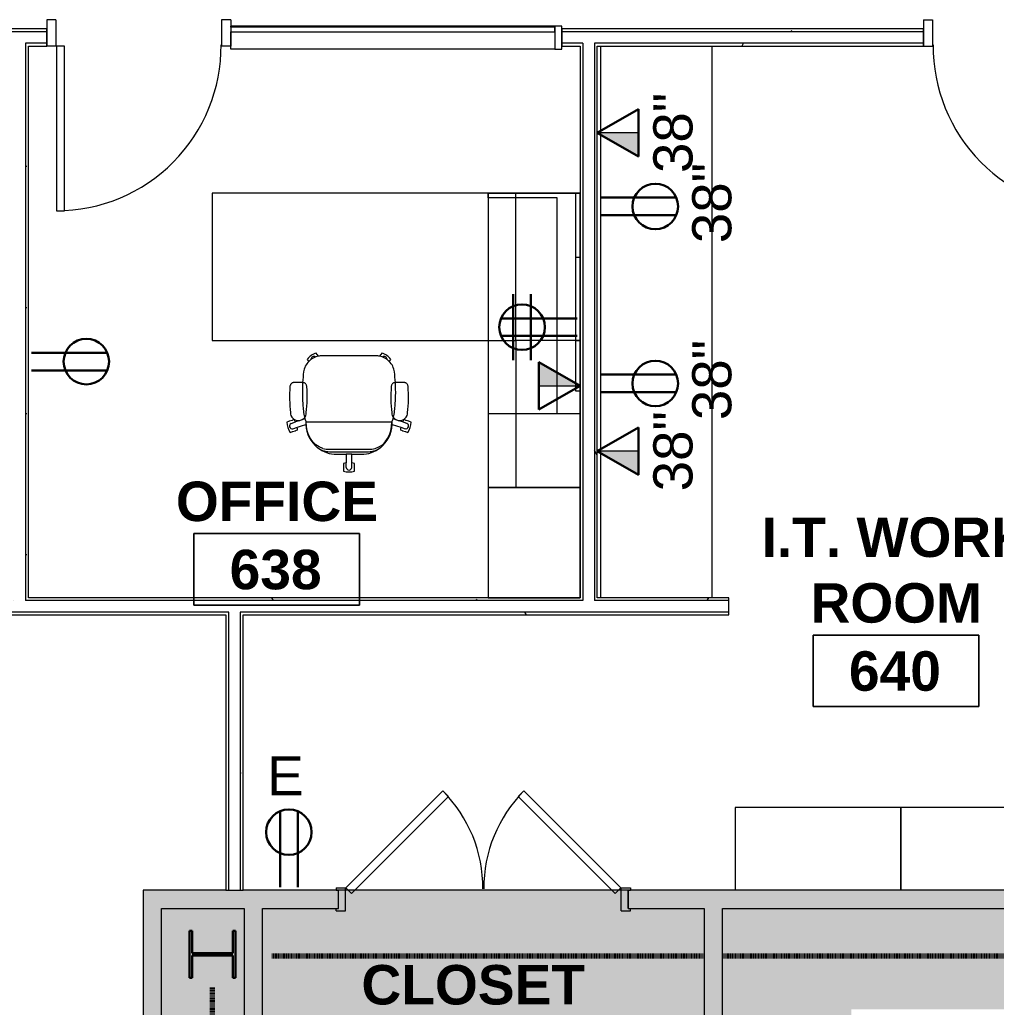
# Model space of a CAD drawing. Header units: inches. Extents: x -1180 to 2011, y -268 to 2143.
# Drawn here: x -430.3 to -217.9, y 1598.8 to 1813.7 of the extents above; entities that cross this region are included whole.
import ezdxf

# ---------------------------------------------------------------- set-up
doc = ezdxf.new("R2010")
doc.units = ezdxf.units.IN
doc.header["$MEASUREMENT"] = 0
doc.linetypes.add('Dash 1_8_', pattern=[0.25, 0.125, -0.125])
for name, color, linetype, lineweight in [('A-ANNO-NOTE', 131, 'Continuous', 13), ('A-AREA-IDEN', 2, 'Continuous', 9), ('A-DETL', 90, 'Continuous', 13), ('A-DETL-GENF', 92, 'Continuous', 9), ('A-DETL-THIN', 151, 'Continuous', 13), ('A-DOOR', 31, 'Continuous', 13), ('A-DOOR-FRAM', 31, 'Continuous', 20), ('A-GLAZ-CURT', 52, 'Continuous', 9), ('A-GLAZ-CWMG', 51, 'Continuous', 13), ('A-WALL', 113, 'Continuous', 13), ('A-WALL-PATT', 111, 'Continuous', 13), ('I-FURN', 30, 'Continuous', 9), ('I-FURN-PNLS', 30, 'Continuous', 9), ('I-WALL', 2, 'Continuous', 13), ('Q-CASE', 31, 'Continuous', 13), ('S-COLS', 52, 'Continuous', 13)]:
    doc.layers.add(name, color=color, linetype=linetype, lineweight=lineweight)
doc.styles.add('Swis721 Lt BT', font='swissl.ttf', dxfattribs={"height": 8.514638})
doc.styles.add('Swis721 Lt BT_B', font='', dxfattribs={"height": 8.583975})
doc.styles.get('Swis721 Lt BT_B').set_extended_font_data('Swis721 Lt BT', bold=True)
pattern_1 = [(0, (0, 0), (30.72, 7.68), [1.267, -21.773, 1.267, -21.773, -122.88]), (0, (0, 0), (30.72, 7.68), [-46.08, 1.267, -44.813, 1.267, -21.773, -53.76]), (0, (0, 0), (30.72, 7.68), [-115.2, 1.267, -14.093, 1.267, -37.133]), (120, (11.52, 3.84), (-22.011075, 22.7643), [1.267, -21.773, 1.267, -21.773, -122.88]), (120, (11.52, 3.84), (-22.011075, 22.7643), [-46.08, 1.267, -44.813, 1.267, -21.773, -53.76]), (120, (11.52, 3.84), (-22.011075, 22.7643), [-115.2, 1.267, -14.093, 1.267, -37.133]), (240, (15.36, 19.2), (-8.708925, -30.4443), [1.267, -21.773, 1.267, -21.773, -122.88]), (240, (15.36, 19.2), (-8.708925, -30.4443), [-46.08, 1.267, -44.813, 1.267, -21.773, -53.76]), (240, (15.36, 19.2), (-8.708925, -30.4443), [-115.2, 1.267, -14.093, 1.267, -37.133])]

# ---------------------------------------------------------------- blocks, each defined once
blk = doc.blocks.new('Double Flush - Int-F-WDMF-60_ x 84_-4878517-6TH FLOOR POWER _ SIGNAL')
at = {"layer": 'A-DOOR', "color": 8, "lineweight": 20}
for p, q in [((-29.91, 2.5), (-8.83, 23.58)), ((-7.59, 22.34), (-28.67, 1.26)), ((-8.83, 23.58), (-7.59, 22.34)), ((8.83, 23.58), (7.59, 22.34)), ((7.59, 22.34), (28.67, 1.26)), ((29.91, 2.5), (8.83, 23.58)), ((-28.67, 1.26), (-29.91, 2.5)), ((28.67, 1.26), (29.91, 2.5))]:
    blk.add_line(p, q, dxfattribs=at)
at = {"layer": 'A-DOOR', "lineweight": 9}
for centre, start, end in [((-29.91, 2.5), 359.5, 45), ((29.91, 2.5), 135, 180.5)]:
    blk.add_arc(centre, 29.81, start, end, dxfattribs=at)
at = {"layer": 'A-DOOR-FRAM', "color": 8}
for p, q in [((-32, 2.5), (-30, 2.5)), ((-32, 2.5), (-32, 2)), ((-30, -2.5), (-30, 2.5)), ((30, -2.5), (30, 2.5)), ((30, 2.5), (32, 2.5)), ((32, 2.5), (32, 2)), ((-32, 2), (-31.5, 2)), ((-31.5, -2), (-31.5, 2)), ((31.5, 2), (32, 2)), ((31.5, -2), (31.5, 2)), ((-32, -2), (-31.5, -2)), ((-32, -2.5), (-32, -2)), ((31.5, -2), (32, -2)), ((32, -2.5), (32, -2)), ((-32, -2.5), (-30, -2.5)), ((30, -2.5), (32, -2.5))]:
    blk.add_line(p, q, dxfattribs=at)
blk = doc.blocks.new('HP-Bearing Pile-Column - HP10X57-V11-6TH FLOOR POWER _ SIGNAL')
at = {"layer": 'S-COLS', "lineweight": 30}
for p, q in [((5.1, 5), (-5.1, 5)), ((-5.1, 5), (-5.1, 4.435)), ((-5.1, 4.435), (-0.2825, 4.435)), ((-0.2825, 4.435), (-0.2825, -4.435)), ((0.2825, -4.435), (0.2825, 4.435)), ((0.2825, 4.435), (5.1, 4.435)), ((5.1, 4.435), (5.1, 5)), ((-0.2825, -4.435), (-5.1, -4.435)), ((-5.1, -4.435), (-5.1, -5)), ((-5.1, -5), (5.1, -5)), ((5.1, -4.435), (0.2825, -4.435)), ((5.1, -5), (5.1, -4.435))]:
    blk.add_line(p, q, dxfattribs=at)
blk = doc.blocks.new('Single Flush - OTJ_SOLIDFLUSH_ALUM-5011040-6TH FLOOR POWER _ SIGNAL')
at = {"layer": 'A-DOOR', "lineweight": 20}
for p, q in [((16.15625, -1.875), (17.90625, -1.875)), ((16.15625, -37.6875), (16.15625, -1.875)), ((17.90625, -1.875), (17.90625, -37.6875)), ((17.90625, -37.6875), (16.15625, -37.6875))]:
    blk.add_line(p, q, dxfattribs=at)
at = {"layer": 'A-DOOR', "lineweight": 9}
blk.add_arc((17.90625, -1.875), 35.8125, 179.5, 270, dxfattribs=at)
at = {"layer": 'A-DOOR-FRAM'}
for p, q in [((-20, 3.875), (-20, -1.875)), ((-20, 3.875), (-18, 3.875)), ((-18, 3.875), (-18, -1.875)), ((18.000004, 3.875), (18.000004, -1.875)), ((18.000004, 3.875), (20.000004, 3.875)), ((20.000004, 3.875), (20.000004, -1.875)), ((-20, -1.875), (-18, -1.875)), ((18.000004, -1.875), (20.000004, -1.875))]:
    blk.add_line(p, q, dxfattribs=at)
blk = doc.blocks.new('Single Flush - OTJ_SOLIDFLUSH_ALUM-5015488-6TH FLOOR POWER _ SIGNAL')
at = {"layer": 'A-DOOR', "lineweight": 20}
for p, q in [((16.15625, 37.6875), (16.15625, 1.875)), ((17.90625, 37.6875), (16.15625, 37.6875)), ((17.90625, 1.875), (17.90625, 37.6875)), ((16.15625, 1.875), (17.90625, 1.875))]:
    blk.add_line(p, q, dxfattribs=at)
at = {"layer": 'A-DOOR', "lineweight": 9}
blk.add_arc((17.90625, 1.875), 35.8125, 90, 180.5, dxfattribs=at)
at = {"layer": 'A-DOOR-FRAM'}
for p, q in [((-20, -3.875), (-20, 1.875)), ((-20, 1.875), (-18, 1.875)), ((-18, -3.875), (-18, 1.875)), ((18.000004, -3.875), (18.000004, 1.875)), ((18.000004, 1.875), (20.000004, 1.875)), ((20.000004, -3.875), (20.000004, 1.875)), ((-20, -3.875), (-18, -3.875)), ((18.000004, -3.875), (20.000004, -3.875))]:
    blk.add_line(p, q, dxfattribs=at)
blk = doc.blocks.new('Table-Teknion-Credenza_Top_for_Freestanding_Storage - CJCT20064-5487135-6TH FLOOR POWER _ SIGNAL')
at = {"layer": 'I-FURN'}
for p, q in [((32, 10), (-32, 10)), ((-32, 10), (-32, 9)), ((-32, 9), (-32, -10)), ((32, -4), (32, 10)), ((32, -10), (32, -4)), ((-32, -10), (32, -10))]:
    blk.add_line(p, q, dxfattribs=at)
blk = doc.blocks.new('Storage-Teknion-Wall_Panel_Open_Shelves - CJWO3HF1432-5487147-6TH FLOOR POWER _ SIGNAL')
at = {"layer": 'I-FURN'}
for p, q in [((16, 1), (-16, 1)), ((-16, 1), (-16, -13)), ((16, -13), (16, 1)), ((-16, -13), (16, -13))]:
    blk.add_line(p, q, dxfattribs=at)
blk = doc.blocks.new('Storage-Teknion-Wall_Panel_Under_Wall_Mount_Storage_Tackable - CJWUT2HF32-5487149-6TH FLOOR POWER _ SIGNAL')
at = {"layer": 'I-FURN'}
for p, q in [((16, 0), (-16, 0)), ((-16, 0), (-16, -1)), ((-16, -1), (16, -1)), ((16, -1), (16, 0))]:
    blk.add_line(p, q, dxfattribs=at)
blk = doc.blocks.new('Support-Teknion-Power_Trunk_with_End_Gable - CJPTG292048-5487975-6TH FLOOR POWER _ SIGNAL')
at = {"layer": 'I-FURN'}
for p, q in [((23, 15), (24, 15)), ((23, 9), (23, 15)), ((24, 15), (24, 9)), ((23, 0), (23, 9)), ((24, 9), (24, -4)), ((-24, 0), (-8, 0)), ((-24, -5), (-24, 0)), ((-8, 0), (23, 0)), ((-19, -4), (-19, -5)), ((10, -4), (-19, -4)), ((10, -5), (10, -4)), ((24, -4), (24, -5)), ((-19, -5), (-24, -5)), ((24, -5), (10, -5))]:
    blk.add_line(p, q, dxfattribs=at)
blk = doc.blocks.new('Table-Teknion-Run_Off_Fixed_Journal_Leg - CJRF3266-5487157-6TH FLOOR POWER _ SIGNAL')
at = {"layer": 'I-FURN'}
for p, q in [((33, 16), (-33, 16)), ((-33, 16), (-33, -16)), ((33, -16), (33, 16)), ((-33, -16), (33, -16))]:
    blk.add_line(p, q, dxfattribs=at)
blk = doc.blocks.new('Storage-Teknion-Tower_Pedestal_Coat_and_Open_Shelves - CJTPF692024-5487170-6TH FLOOR POWER _ SIGNAL')
at = {"layer": 'I-FURN'}
for p, q in [((12, 20), (-12, 20)), ((-12, 20), (-12, 0)), ((12, 0), (12, 20)), ((-12, 0), (12, 0))]:
    blk.add_line(p, q, dxfattribs=at)
blk = doc.blocks.new('Chair-Teknion-Projek - No Headrest_  Fixed T-Arms-V40-6TH FLOOR POWER _ SIGNAL')
at = {"layer": 'I-FURN'}
for p, q in [((-1.18, 13.82), (-1.18, 13.45)), ((-1.18, 13.33), (-1.18, 12.66)), ((-0.6, 13.04), (-0.61, 12.02)), ((0.6, 13.04), (0.61, 12.02)), ((1.18, 13.45), (1.18, 13.82)), ((1.18, 12.66), (1.18, 13.33)), ((-1.18, 12.54), (-1.18, 12.17)), ((-0.61, 12.02), (-0.63, 10.17)), ((0.64, 10.17), (0.61, 12.02)), ((1.18, 12.17), (1.18, 12.54)), ((4.23, 9.61), (-4.23, 9.61)), ((4.23, 9.07), (-4.23, 9.07)), ((-0.63, 10.17), (-2.65, 10.17)), ((-0.63, 10.17), (0.64, 10.17)), ((2.65, 10.17), (0.64, 10.17)), ((-12.42, 5.28), (-12.78, 5.39)), ((-11.67, 5.03), (-12.31, 5.24)), ((-11.24, 4.3), (-12.21, 4.6)), ((-11.2, 4.88), (-11.56, 5)), ((11.56, 5), (11.2, 4.88)), ((12.22, 4.6), (11.24, 4.3)), ((12.31, 5.24), (11.67, 5.03)), ((12.78, 5.39), (12.42, 5.28)), ((-13.51, 3.15), (-13.15, 3.03)), ((-13.04, 2.99), (-12.4, 2.79)), ((-12.59, 3.46), (-11.62, 3.13)), ((-12.29, 2.75), (-11.93, 2.64)), ((-9.39, 3.16), (9.39, 3.16)), ((12.59, 3.46), (11.62, 3.13)), ((11.93, 2.64), (12.29, 2.75)), ((12.4, 2.79), (13.04, 2.99)), ((13.15, 3.03), (13.51, 3.15)), ((-11.87, -5.48), (-11.02, -5.48)), ((-11.02, -5.48), (-10.17, -5.48)), ((10.17, -5.48), (11.02, -5.48)), ((11.02, -5.48), (11.87, -5.48)), ((-8.86, -10.18), (-9.08, -10.49)), ((-8.76, -10.04), (-8.79, -10.09)), ((8.79, -10.09), (8.76, -10.04)), ((9.08, -10.49), (8.86, -10.18)), ((-7.17, -11.87), (-6.95, -11.57)), ((-6.88, -11.48), (-6.65, -11.17)), ((-5.91, -11.24), (5.91, -11.24)), ((6.65, -11.17), (6.88, -11.48)), ((6.95, -11.57), (7.17, -11.87))]:
    blk.add_line(p, q, dxfattribs=at)
at = {"layer": 'I-FURN', "flags": 128}
for points in [[(-9.39, 3.72), (-10.32, 4.01), (-11.24, 4.3)], [(11.24, 4.3), (10.32, 4.01), (9.39, 3.72)], [(-11.62, 3.13), (-10.6, 2.79), (-9.58, 2.44)], [(9.58, 2.44), (10.6, 2.79), (11.62, 3.13)]]:
    blk.add_lwpolyline(points, dxfattribs=at)
at = {"layer": 'I-FURN'}
for centre, radius, start, end in [((0, 10.37), 3.64, 71.0766, 108.9234), ((-1.12, 13.45), 0.062, 180, 255.4949), ((-1.12, 13.33), 0.062, 104.5051, 180), ((0, 12.99), 0.6, 4.6052, 175.3948), ((1.12, 13.45), 0.062, 284.5051, 0), ((1.12, 13.33), 0.062, 0, 75.4949), ((-1.12, 12.66), 0.062, 180, 255.4949), ((-1.12, 12.54), 0.062, 104.5051, 180), ((0, 15.62), 3.65, 251.125, 260.3423), ((0, 15.62), 3.65, 279.6577, 288.875), ((1.12, 12.66), 0.062, 284.5051, 0), ((1.12, 12.54), 0.062, 360, 75.4949), ((-2.64, 3.42), 6.76, 128.2502, 177.4222), ((-2.65, 3.42), 6.75, 90, 128.2502), ((-4.23, 5.34), 4.26, 110.8332, 127.5604), ((-4.23, 5.34), 4.26, 90, 110.8332), ((-4.46, 4.82), 4.25, 86.8142, 106.3928), ((2.65, 3.42), 6.75, 51.7498, 90), ((4.23, 5.34), 4.26, 69.1668, 90), ((4.46, 4.82), 4.25, 73.6072, 93.1858), ((4.23, 5.34), 4.26, 52.4396, 69.1668), ((2.64, 3.42), 6.76, 2.5778, 51.7498), ((-9.87, 3.21), 3.64, 143.0766, 180.9234), ((-12.36, 4.01), 0.6, 75.7003, 247.3948), ((-12.44, 5.22), 0.062, 356.5051, 72), ((-12.33, 5.18), 0.062, 72, 147.4949), ((-11.69, 4.98), 0.062, 356.5051, 72), ((-11.58, 4.94), 0.062, 72, 147.4949), ((-14.86, 4.83), 3.65, 351.6577, 0.875), ((14.86, 4.83), 3.65, 179.125, 188.3423), ((11.58, 4.94), 0.062, 32.5051, 108), ((11.69, 4.98), 0.062, 108, 183.4949), ((12.36, 4.01), 0.6, 292.6052, 103.3948), ((12.33, 5.18), 0.062, 32.5051, 108), ((12.44, 5.22), 0.062, 108, 183.4949), ((9.87, 3.21), 3.64, 359.0766, 36.9234), ((-13.13, 3.09), 0.062, 252, 327.4949), ((-13.02, 3.05), 0.062, 176.5051, 252), ((-11.07, 1.13), 1.68, 88.2371, 181.0514), ((-12.38, 2.85), 0.062, 252, 327.4949), ((-12.27, 2.81), 0.062, 176.5051, 252), ((-14.86, 4.83), 3.65, 323.125, 332.3423), ((-10.97, 1.13), 1.68, 358.9487, 91.7629), ((-1.73, 0.04), 8.21, 165.0008, 167.822), ((-1.73, 0.04), 8.21, 163.0114, 165.0008), ((-5.24, 1.24), 4.5, 154.7303, 164.55), ((-3.3, 3.44), 6.1, 177.3817, 182.6183), ((10.97, 1.13), 1.68, 88.2371, 181.0513), ((5.25, 1.25), 4.49, 15.4405, 25.2792), ((2.64, 3.42), 6.76, 357.851, 2.702), ((1.73, 0.04), 8.21, 14.9992, 16.9886), ((1.73, 0.04), 8.21, 12.178, 14.9992), ((11.07, 1.13), 1.68, 358.9486, 91.7629), ((14.86, 4.83), 3.65, 207.6577, 216.875), ((12.27, 2.81), 0.062, 288, 3.4949), ((12.38, 2.85), 0.062, 212.5051, 288), ((13.02, 3.05), 0.062, 288, 3.4949), ((13.13, 3.09), 0.062, 212.5051, 288), ((24.25, -3.32), 34.4, 172.6337, 175.0203), ((-1.73, 0.04), 8.21, 167.822, 172.6326), ((1.73, 0.04), 8.21, 7.3674, 12.178), ((-24.25, -3.32), 34.4, 4.9797, 7.3663), ((24.63, -3.33), 34.78, 177.4079, 182.3457), ((24.25, -3.32), 34.4, 175.0203, 177.3404), ((-24.25, -3.32), 34.4, 2.6596, 4.9797), ((-24.63, -3.33), 34.78, 357.6543, 2.5921), ((24.63, -3.33), 34.78, 182.3457, 183.5219), ((24.63, -3.33), 34.78, 183.5219, 187.2835), ((-24.63, -3.33), 34.78, 352.7165, 356.4781), ((-24.63, -3.33), 34.78, 356.4781, 357.6543), ((-5.91, -7.24), 4, 187.2835, 224.5938), ((5.91, -7.24), 4, 315.4062, 352.7165), ((-6.1, -8.39), 3.64, 215.0766, 252.9234), ((-8.81, -10.22), 0.062, 68.5051, 144), ((-8.74, -10.12), 0.062, 144, 219.4949), ((-5.91, -7.24), 4, 224.5938, 259.2841), ((-7.64, -10.51), 0.6, 177.9823, 306.3956), ((5.91, -7.24), 4, 280.7159, 315.4062), ((6.1, -8.39), 3.64, 287.0766, 324.9234), ((7.64, -10.51), 0.6, 233.6044, 2.0177), ((8.74, -10.12), 0.062, 320.5051, 36), ((8.81, -10.22), 0.062, 36, 111.4949), ((-6.93, -11.44), 0.062, 248.5051, 324), ((-7, -11.54), 0.062, 324, 39.4949), ((-5.91, -7.24), 4, 259.2841, 270), ((5.91, -7.24), 4, 270, 280.7159), ((6.93, -11.44), 0.062, 216, 291.4949), ((7, -11.54), 0.062, 140.5051, 216)]:
    blk.add_arc(centre, radius, start, end, dxfattribs=at)
for points in [[(-5.66, 8.9), (-8.07, 8.21), (-9.33, 5.79), (-9.33, 3.16)], [(5.66, 8.9), (8.07, 8.21), (9.33, 5.79), (9.33, 3.16)], [(-12.75, 1.09), (-12.85, 0.16), (-12.97, -1.72), (-12.93, -3.6), (-12.86, -4.54)], [(-9.18, -4.54), (-9.11, -3.6), (-9.06, -1.72), (-9.18, 0.16), (-9.29, 1.09)], [(9.29, 1.09), (9.18, 0.16), (9.06, -1.72), (9.11, -3.6), (9.18, -4.54)], [(12.86, -4.54), (12.93, -3.6), (12.97, -1.72), (12.85, 0.16), (12.75, 1.09)], [(-12.86, -4.54), (-12.85, -4.63), (-12.82, -4.79), (-12.71, -5.02), (-12.55, -5.21), (-12.35, -5.36), (-12.12, -5.46), (-11.95, -5.48), (-11.87, -5.48)], [(-10.17, -5.48), (-10.08, -5.48), (-9.92, -5.46), (-9.68, -5.36), (-9.48, -5.21), (-9.32, -5.02), (-9.21, -4.79), (-9.18, -4.63), (-9.18, -4.54)], [(9.18, -4.54), (9.18, -4.63), (9.21, -4.79), (9.32, -5.02), (9.48, -5.21), (9.68, -5.36), (9.92, -5.46), (10.08, -5.48), (10.17, -5.48)], [(11.87, -5.48), (11.95, -5.48), (12.12, -5.46), (12.35, -5.36), (12.55, -5.21), (12.71, -5.02), (12.82, -4.79), (12.85, -4.63), (12.86, -4.54)]]:
    blk.add_open_spline(points, degree=3, dxfattribs=at)
blk = doc.blocks.new('Storage-Teknion-Pedestal_Unfinished_Top_2_High - CJPCSB2016-5487284-6TH FLOOR POWER _ SIGNAL')
at = {"layer": 'I-FURN'}
for p, q in [((8, 20), (-8, 20)), ((-8, 20), (-8, 6)), ((8, 6), (8, 20)), ((-8, 6), (-8, 0)), ((8, 0), (8, 6)), ((-8, 0), (8, 0))]:
    blk.add_line(p, q, dxfattribs=at)
blk = doc.blocks.new('F-Lateral File - 2 Drawers x 18_D x 36_W-V128-6TH FLOOR POWER _ SIGNAL')
at = {"layer": 'I-FURN-PNLS'}
for p, q in [((-19.2, 8.2), (-19.2, -9.8)), ((16.8, -9.8), (16.8, 8.2)), ((-19.2, -9.8), (16.8, -9.8))]:
    blk.add_line(p, q, dxfattribs=at)
blk = doc.blocks.new('C-Counter Top - ADJ HEIGHT-5816766-6TH FLOOR POWER _ SIGNAL')
at = {"layer": 'Q-CASE', "lineweight": 9}
for p, q in [((-47.26, -0.75), (72.74, -0.75)), ((-47.26, -25), (72.74, -25))]:
    blk.add_line(p, q, dxfattribs=at)
blk = doc.blocks.new('System Panel - Glazed-5820595-6TH FLOOR POWER _ SIGNAL')
at = {"layer": 'A-GLAZ-CURT', "lineweight": 13}
for p, q in [((35.25, 1.75), (-35.25, 1.75)), ((-35.25, 1.75), (-35.25, 0.75)), ((-35.25, 0.75), (35.25, 0.75)), ((35.25, 0.75), (35.25, 1.75))]:
    blk.add_line(p, q, dxfattribs=at)
blk = doc.blocks.new('Rectangular Mullion - 1_5_ x 2_5_ rectangular-5821026-6TH FLOOR POWER _ SIGNAL')
at = {"layer": 'A-GLAZ-CWMG', "lineweight": 20}
for p, q in [((-1.5, 3), (0, 3)), ((-1.5, -2), (-1.5, 3)), ((0, 3), (0, -2)), ((0, -2), (-1.5, -2))]:
    blk.add_line(p, q, dxfattribs=at)
blk = doc.blocks.new('Rectangular Mullion - 1_5_ x 2_5_ rectangular-5827913-6TH FLOOR POWER _ SIGNAL')
at = {"layer": 'A-GLAZ-CWMG', "lineweight": 9}
for p, q in [((-656.8, 1564.45), (-653.05, 1564.45)), ((-656.8, 1493.95), (-656.8, 1564.45)), ((-652.05, 1564.45), (-651.8, 1564.45)), ((-651.8, 1493.95), (-651.8, 1564.45))]:
    blk.add_line(p, q, dxfattribs=at)
blk = doc.blocks.new('Room Tag - Room Name and Number-3379422-6TH FLOOR POWER _ SIGNAL')
at = {"layer": 'A-AREA-IDEN'}
for p, q in [((-0.1881, -0.1636), (-0.1881, -0.0018)), ((-0.1881, -0.0018), (0.1869, -0.0018)), ((0.1869, -0.0018), (-0.1881, -0.0018)), ((-0.1881, -0.0018), (-0.1881, -0.1636)), ((0.1869, -0.0018), (0.1869, -0.1636)), ((0.1869, -0.1636), (0.1869, -0.0018)), ((0.1869, -0.1636), (-0.1881, -0.1636)), ((-0.1881, -0.1636), (0.1869, -0.1636))]:
    blk.add_line(p, q, dxfattribs=at)

msp = doc.modelspace()

# ---------------------------------------------------------------- hatches: boundary and pattern name
at = {"layer": 'A-ANNO-NOTE', "lineweight": 9}
for points in [[(-295.74, 1783.88), (-295.74, 1789.04), (-304.67, 1789.04)], [(-308.42, 1734.04), (-317.36, 1739.19), (-317.36, 1734.04)], [(-295.74, 1714.63), (-295.74, 1719.79), (-304.67, 1719.79)]]:
    msp.add_hatch(color=256, dxfattribs=at).paths.add_polyline_path(points, flags=0)
at = {"layer": 'A-DETL-GENF'}
h = msp.add_hatch(color=9, dxfattribs=at)
h.paths.add_polyline_path([(63.24, 1240.16), (70.77, 1240.16), (70.77, 1265.21), (58.74, 1265.21), (58.74, 1579.31), (70.77, 1579.31), (70.77, 1607.3), (-48.23, 1607.3), (-48.23, 1620.31), (-277.42, 1620.31), (-277.42, 1541.26), (-249.39, 1541.26), (-249.39, 1598.34), (24.69, 1598.34), (24.69, 1541.26), (52.78, 1541.26), (52.78, 1411.26), (24.69, 1411.26), (24.69, 1357.25), (50.71, 1357.25), (50.71, 1277.19), (-67.38, 1277.19), (-67.38, 1240.16), (-41.77, 1240.16), (-41.77, 1259.14), (38.24, 1259.14), (38.24, 1240.16), (62.74, 1240.16)], flags=0)
h.paths.add_polyline_path([(-381.47, 1240.16), (-381.47, 1256.22), (-377.47, 1256.22), (-377.47, 1256.27), (-381.5, 1256.27), (-381.5, 1620.31), (-399.46, 1620.31), (-399.46, 1240.16), (-381.5, 1240.16)], flags=0)
h.paths.add_polyline_path([(193.78, 1339.23), (195.78, 1339.23), (195.78, 1318.11), (193.78, 1318.11), (193.78, 1319.46)], flags=0)
h.paths.add_polyline_path([(193.78, 1443.51), (195.78, 1443.51), (195.78, 1422.38), (193.78, 1422.38)], flags=0)
h.paths.add_polyline_path([(193.78, 1547.56), (195.78, 1547.56), (195.78, 1526.43), (193.78, 1526.43)], flags=0)
h.paths.add_polyline_path([(174.75, 1240.16), (672.96, 1240.16), (672.96, 1620.31), (654.76, 1620.31), (654.76, 1257.23), (377.16, 1257.26), (377.16, 1309.64), (293.77, 1309.64), (293.77, 1263.25), (188.78, 1263.25), (188.78, 1296.73), (193.78, 1296.73), (193.78, 1268.25), (288.77, 1268.25), (288.77, 1368.22), (193.78, 1368.22), (193.78, 1339.23), (188.78, 1339.23), (188.78, 1401.01), (193.78, 1401.01), (193.78, 1372.22), (288.77, 1372.22), (288.77, 1472.3), (193.78, 1472.3), (193.78, 1443.51), (188.78, 1443.51), (188.78, 1505.06), (193.78, 1505.06), (193.78, 1476.3), (288.77, 1476.3), (288.77, 1576.29), (193.78, 1576.29), (193.78, 1547.56), (188.78, 1547.56), (188.78, 1575.31), (188.64, 1575.28), (188.64, 1547.76), (182.73, 1547.76), (182.73, 1504.24), (188.64, 1504.24), (188.64, 1444.18), (182.73, 1444.18), (182.73, 1400.24), (188.64, 1400.24), (188.64, 1339.74), (182.73, 1339.74), (182.73, 1296.76), (188.64, 1296.73), (188.64, 1265.21), (174.75, 1265.21), (174.75, 1247.2)], flags=0)
h.paths.add_polyline_path([(-272.42, 1242.23), (-222.89, 1242.23), (-222.89, 1276.12), (-227.66, 1276.12), (-227.66, 1281.12), (-267.66, 1281.12), (-267.66, 1276.12), (-272.42, 1276.12), (-272.42, 1242.24)], flags=0)
h.paths.add_polyline_path([(-217.89, 1242.23), (-155.35, 1242.23), (-155.35, 1276.12), (-166.62, 1276.12), (-166.62, 1281.12), (-206.62, 1281.12), (-206.62, 1276.12), (-217.89, 1276.12), (-217.89, 1246.88)], flags=0)
h.paths.add_polyline_path([(-403.46, 1254.15), (-403.46, 1284.19), (-423.43, 1284.19), (-423.43, 1254.15), (-405.98, 1254.15)], flags=0)
h.paths.add_polyline_path([(-277.45, 1256.27), (-277.42, 1256.27), (-277.45, 1256.27)], flags=0)
h.paths.add_polyline_path([(-331.5, 1256.27), (-331.5, 1262.27), (-283.45, 1262.27), (-283.45, 1508.33), (-375.5, 1508.33), (-375.5, 1262.27), (-371.5, 1262.27), (-371.5, 1256.27), (-332.12, 1256.27)], flags=0)
h.paths.add_polyline_path([(641.59, 1262.23), (649.76, 1262.23), (649.76, 1359.16), (556.01, 1359.16), (556.01, 1262.23)], flags=0)
h.paths.add_polyline_path([(511.76, 1262.76), (551.01, 1262.76), (550.98, 1619.36), (432.35, 1619.36), (432.35, 1624.31), (386.35, 1624.31), (386.35, 1619.36), (382.66, 1619.36), (382.66, 1379.39), (378.04, 1379.39), (378.04, 1531.32), (293.77, 1531.32), (293.77, 1315.14), (378.04, 1315.14), (378.04, 1339.39), (382.66, 1339.39), (382.66, 1262.76), (423.17, 1262.76)], flags=0)
h.paths.add_polyline_path([(195.78, 1296.73), (193.78, 1296.73), (193.78, 1317.86), (195.78, 1317.86), (195.78, 1310.14)], flags=0)
h.paths.add_polyline_path([(-249.39, 1357.25), (-249.39, 1411.26), (-271.43, 1411.26), (-271.43, 1411.21), (-277.43, 1411.21), (-277.45, 1357.25), (-267.2, 1357.25)], flags=0)
h.paths.add_polyline_path([(648.76, 1364.16), (648.76, 1618.33), (642.76, 1618.33), (642.76, 1624.31), (602.76, 1624.31), (602.76, 1618.33), (556.98, 1618.33), (556.98, 1364.16), (641.59, 1364.16)], flags=0)
h.paths.add_polyline_path([(183.14, 1364.83), (183.14, 1365.33), (182.73, 1365.33), (182.73, 1364.83)], flags=0)
h.paths.add_polyline_path([(182.73, 1375.83), (183.14, 1375.83), (183.14, 1376.33), (182.73, 1376.33)], flags=0)
h.paths.add_polyline_path([(193.78, 1401.01), (193.78, 1422.13), (195.78, 1422.13), (195.78, 1401.01)], flags=0)
h.paths.add_polyline_path([(182.73, 1471.71), (183.14, 1471.71), (183.14, 1472.21), (182.73, 1472.21)], flags=0)
h.paths.add_polyline_path([(183.14, 1477.46), (183.14, 1477.96), (182.73, 1477.96), (182.73, 1477.46)], flags=0)
h.paths.add_polyline_path([(193.78, 1505.06), (193.78, 1526.18), (195.78, 1526.18), (195.78, 1505.06)], flags=0)
h.paths.add_polyline_path([(-282.42, 1513.33), (-282.42, 1574.27), (-376.5, 1574.27), (-376.5, 1513.33), (-283.43, 1513.33)], flags=0)
h.paths.add_polyline_path([(368.82, 1536.32), (378.04, 1536.32), (378.04, 1619.36), (375.35, 1619.36), (375.35, 1624.31), (329.35, 1624.31), (329.35, 1619.36), (317.86, 1619.36), (317.86, 1595.36), (293.77, 1595.36), (293.77, 1536.32), (294.22, 1536.32)], flags=0)
h.paths.add_polyline_path([(694.97, 1576.19), (697.02, 1576.19), (697.02, 1606.14), (676.96, 1606.14), (676.96, 1576.19)], flags=0)
h.paths.add_polyline_path([(-282.42, 1579.27), (-281.42, 1579.27), (-281.42, 1620.31), (-297.96, 1620.31), (-297.96, 1624.31), (-360.96, 1624.31), (-360.96, 1620.31), (-377.5, 1620.31), (-377.5, 1579.27), (-297.96, 1579.27)], flags=0)
h.paths.add_polyline_path([(182.64, 1579.31), (188.78, 1579.31), (188.78, 1598.25), (293.63, 1598.25), (293.63, 1599.36), (313.86, 1599.36), (313.86, 1620.31), (295.85, 1620.31), (295.85, 1607.3), (174.75, 1607.3), (174.75, 1579.31), (181.4, 1579.31)], flags=0)
h.paths.add_polyline_path([(252.11, 1580.29), (288.77, 1580.29), (288.77, 1593.25), (193.78, 1593.25), (193.78, 1580.29), (206.74, 1580.29)], flags=0)
h.paths.add_polyline_path([(699.34, 1608.45), (699.96, 1609.08), (701.02, 1609.08), (701.02, 1610.14), (676.96, 1610.14), (676.96, 1608.45), (697.02, 1608.45)], flags=0)
at = {"layer": 'A-WALL-PATT', "lineweight": 9}
h = msp.add_hatch(dxfattribs=at)
h.set_pattern_fill('FP_1', color=256, style=0, pattern_type=2)
h.set_pattern_definition(pattern_1)
h.paths.add_polyline_path([(-181.98, 1811.04), (-181.98, 1811.66), (-193.73, 1811.66), (-193.73, 1811.04), (-185.98, 1811.04)], flags=0)
h.paths.add_polyline_path([(-72.46, 1811.04), (-44.85, 1811.04), (-44.86, 1811.66), (-81.98, 1811.66), (-81.98, 1811.04), (-77.98, 1811.04)], flags=0)
h.paths.add_polyline_path([(-312.42, 1811.04), (-233.73, 1811.04), (-233.73, 1811.66), (-312.42, 1811.66)], flags=0)
h.paths.add_polyline_path([(-429.05, 1811.04), (-424.42, 1811.04), (-424.42, 1811.66), (-436.3, 1811.66), (-436.3, 1811.04), (-431.55, 1811.04)], flags=0)
h.paths.add_polyline_path([(-555.92, 1811.04), (-548.3, 1811.04), (-548.3, 1811.66), (-585.92, 1811.66), (-585.92, 1811.04), (-580.92, 1811.04)], flags=0)
h = msp.add_hatch(dxfattribs=at)
h.set_pattern_fill('FP_1', color=256, style=0, pattern_type=2)
h.set_pattern_definition(pattern_1)
h.paths.add_polyline_path([(-81.98, 1807.91), (-47.98, 1807.91), (-47.98, 1808.54), (-81.98, 1808.54)], flags=0)
h.paths.add_polyline_path([(-189.1, 1807.91), (-189.1, 1808.54), (-193.73, 1808.54), (-193.73, 1807.91), (-189.73, 1807.91)], flags=0)
h.paths.add_polyline_path([(-186.6, 1807.91), (-181.98, 1807.91), (-181.98, 1808.54), (-186.6, 1808.54)], flags=0)
h.paths.add_polyline_path([(-233.73, 1807.91), (-233.73, 1808.54), (-305.3, 1808.54), (-305.3, 1807.91), (-267.2, 1807.91)], flags=0)
h.paths.add_polyline_path([(-308.42, 1807.91), (-307.8, 1807.91), (-307.8, 1808.54), (-312.42, 1808.54), (-312.42, 1807.91)], flags=0)
h.paths.add_polyline_path([(-428.42, 1807.91), (-424.42, 1807.91), (-424.42, 1808.54), (-429.05, 1808.54), (-429.05, 1807.91)], flags=0)
h.paths.add_polyline_path([(-432.17, 1807.91), (-431.55, 1807.91), (-431.55, 1808.54), (-436.3, 1808.54), (-436.3, 1807.91)], flags=0)
h.paths.add_polyline_path([(-585.92, 1807.91), (-555.3, 1807.91), (-555.3, 1808.54), (-585.92, 1808.54)], flags=0)
h.paths.add_polyline_path([(-552.17, 1807.91), (-548.3, 1807.91), (-548.3, 1808.54), (-552.8, 1808.54), (-552.8, 1807.91)], flags=0)
h = msp.add_hatch(dxfattribs=at)
h.set_pattern_fill('FP_1', color=256, style=0, pattern_type=2)
h.set_pattern_definition(pattern_1)
h.paths.add_polyline_path([(-429.05, 1687.91), (-428.42, 1687.91), (-428.42, 1807.91), (-429.05, 1807.91), (-429.05, 1733.79)], flags=0)
h = msp.add_hatch(dxfattribs=at)
h.set_pattern_fill('FP_1', color=256, style=0, pattern_type=2)
h.set_pattern_definition(pattern_1)
h.paths.add_polyline_path([(-305.3, 1687.91), (-304.67, 1687.91), (-304.67, 1807.91), (-305.3, 1807.91), (-305.3, 1711.91)], flags=0)
h = msp.add_hatch(dxfattribs=at)
h.set_pattern_fill('FP_1', color=256, style=0, pattern_type=2)
h.set_pattern_definition(pattern_1)
h.paths.add_polyline_path([(-303.92, 1687.29), (-276.05, 1687.29), (-276.05, 1687.91), (-305.3, 1687.91), (-305.3, 1687.29), (-304.67, 1687.29)], flags=0)
h.paths.add_polyline_path([(-560.1, 1687.29), (-555.3, 1687.29), (-555.3, 1687.91), (-585.3, 1687.91), (-585.3, 1687.29), (-576.28, 1687.29)], flags=0)
h.paths.add_polyline_path([(-526.86, 1687.29), (-431.55, 1687.29), (-431.55, 1687.91), (-552.8, 1687.91), (-552.8, 1687.29), (-532.17, 1687.29)], flags=0)
h.paths.add_polyline_path([(-308.42, 1687.29), (-307.8, 1687.29), (-307.8, 1687.91), (-429.05, 1687.91), (-429.05, 1687.29), (-328.42, 1687.29)], flags=0)
h = msp.add_hatch(dxfattribs=at)
h.set_pattern_fill('FP_1', color=256, style=0, pattern_type=2)
h.set_pattern_definition(pattern_1)
h.paths.add_polyline_path([(-384.84, 1684.16), (-384.84, 1684.79), (-582.17, 1684.79), (-582.17, 1684.16), (-385.46, 1684.16)], flags=0)
h.paths.add_polyline_path([(-279.67, 1684.16), (-276.05, 1684.16), (-276.05, 1684.79), (-382.34, 1684.79), (-382.34, 1684.16), (-304.67, 1684.16)], flags=0)
h = msp.add_hatch(dxfattribs=at)
h.set_pattern_fill('FP_1', color=256, style=0, pattern_type=2)
h.set_pattern_definition(pattern_1)
h.paths.add_polyline_path([(-382.34, 1624.31), (-381.71, 1624.31), (-381.71, 1684.16), (-382.34, 1684.16), (-382.34, 1650.92)], flags=0)
for points in [[(-399.46, 1236.16), (-399.46, 1624.31), (-403.46, 1624.31), (-403.46, 1236.16)], [(-377.5, 1579.27), (-377.5, 1620.31), (-381.5, 1620.31), (-381.5, 1579.27)], [(-281.42, 1579.27), (-277.42, 1579.27), (-277.42, 1620.31), (-281.42, 1620.31), (-281.42, 1620.12)]]:
    msp.add_hatch(color=7, dxfattribs=at).paths.add_polyline_path(points, flags=0)
h = msp.add_hatch(color=7, dxfattribs=at)
h.paths.add_polyline_path([(-72.46, 1620.31), (-44.23, 1620.31), (-44.23, 1624.31), (-297.96, 1624.31), (-297.96, 1620.31), (-77.98, 1620.31)], flags=0)
h.paths.add_polyline_path([(-399.46, 1620.31), (-360.96, 1620.31), (-360.96, 1624.31), (-399.46, 1624.31)], flags=0)

# ---------------------------------------------------------------- linework, layer by layer
at = {"layer": 'A-ANNO-NOTE', "lineweight": 30}
for p, q in [((-304.67, 1789.04), (-295.74, 1794.19)), ((-295.74, 1794.19), (-295.74, 1783.88)), ((-304.67, 1789.04), (-295.74, 1783.88)), ((-304.02, 1774.96), (-287.49, 1774.96)), ((-304.02, 1771.13), (-287.49, 1771.13)), ((-322.96, 1739.61), (-322.96, 1753.95)), ((-319.12, 1739.61), (-319.12, 1753.95)), ((-309.08, 1748.69), (-325.6, 1748.69)), ((-309.08, 1744.86), (-325.6, 1744.86)), ((-427.77, 1741.21), (-411.24, 1741.21)), ((-308.42, 1734.04), (-317.36, 1739.19)), ((-317.36, 1728.88), (-317.36, 1739.19)), ((-427.77, 1737.38), (-411.24, 1737.38)), ((-304.02, 1736.46), (-287.49, 1736.46)), ((-308.42, 1734.04), (-317.36, 1728.88)), ((-304.02, 1732.63), (-287.49, 1732.63)), ((-304.67, 1719.79), (-295.74, 1724.94)), ((-295.74, 1724.94), (-295.74, 1714.63)), ((-304.67, 1719.79), (-295.74, 1714.63)), ((-373.68, 1624.96), (-373.68, 1641.49)), ((-369.84, 1624.96), (-369.84, 1641.49))]:
    msp.add_line(p, q, dxfattribs=at)
at = {"layer": 'A-ANNO-NOTE', "lineweight": 9}
for p, q in [((-304.67, 1789.04), (-295.74, 1783.88)), ((-295.74, 1789.04), (-304.67, 1789.04)), ((-295.74, 1783.88), (-295.74, 1789.04)), ((-308.42, 1734.04), (-317.36, 1739.19)), ((-317.36, 1739.19), (-317.36, 1734.04)), ((-317.36, 1734.04), (-308.42, 1734.04)), ((-304.67, 1719.79), (-295.74, 1714.63)), ((-295.74, 1719.79), (-304.67, 1719.79)), ((-295.74, 1714.63), (-295.74, 1719.79))]:
    msp.add_line(p, q, dxfattribs=at)
at = {"layer": 'A-ANNO-NOTE', "lineweight": 30}
for centre in [(-292.06, 1773.04), (-321.04, 1746.78), (-415.81, 1739.29), (-292.06, 1734.54), (-371.76, 1636.92)]:
    msp.add_circle(centre, 4.95, dxfattribs=at)
at = {"layer": 'A-DETL', "linetype": 'Dash 1_8_', "lineweight": 70}
for p, q in [((-375.5, 1610.04), (-281.42, 1610.04)), ((-277.42, 1610.04), (-64.94, 1610.04)), ((-388.38, 1257.25), (-388.38, 1603.25))]:
    msp.add_line(p, q, dxfattribs=at)
at = {"layer": 'A-DETL-THIN', "lineweight": 9}
msp.add_line((-297.96, 1624.31), (-360.96, 1624.31), dxfattribs=at)
at = {"layer": 'A-WALL'}
for p, q in [((-424.42, 1811.04), (-436.3, 1811.04)), ((-233.73, 1811.04), (-312.42, 1811.04)), ((-424.42, 1808.54), (-429.05, 1808.54)), ((-429.05, 1808.54), (-429.05, 1687.29)), ((-307.8, 1808.54), (-312.42, 1808.54)), ((-307.8, 1808.54), (-307.8, 1687.29)), ((-233.73, 1808.54), (-305.3, 1808.54)), ((-305.3, 1808.54), (-305.3, 1687.29)), ((-307.8, 1687.29), (-429.05, 1687.29)), ((-276.05, 1687.29), (-305.3, 1687.29)), ((-384.84, 1684.79), (-582.8, 1684.79)), ((-384.84, 1624.31), (-384.84, 1684.79)), ((-382.34, 1684.79), (-382.34, 1624.31)), ((-276.05, 1684.79), (-382.34, 1684.79)), ((-385.46, 1624.31), (-381.71, 1624.31))]:
    msp.add_line(p, q, dxfattribs=at)
at = {"layer": 'A-WALL', "color": 8, "lineweight": 20}
for p, q in [((-403.46, 1624.31), (-403.46, 1588.18)), ((-385.46, 1624.31), (-403.46, 1624.31)), ((-360.96, 1624.31), (-381.71, 1624.31)), ((-360.96, 1620.31), (-360.96, 1624.31)), ((-189.73, 1624.31), (-297.96, 1624.31)), ((-297.96, 1624.31), (-297.96, 1620.31)), ((-399.46, 1240.16), (-399.46, 1620.31)), ((-399.46, 1620.31), (-381.5, 1620.31)), ((-381.5, 1620.31), (-381.5, 1579.27)), ((-377.5, 1579.27), (-377.5, 1620.31)), ((-377.5, 1620.31), (-360.96, 1620.31)), ((-297.96, 1620.31), (-281.42, 1620.31)), ((-281.42, 1620.31), (-281.42, 1579.27)), ((-277.42, 1579.27), (-277.42, 1620.31)), ((-277.42, 1620.31), (-48.23, 1620.31))]:
    msp.add_line(p, q, dxfattribs=at)
at = {"layer": 'I-WALL'}
for p, q in [((-424.42, 1811.66), (-436.3, 1811.66)), ((-424.42, 1807.91), (-424.42, 1811.66)), ((-233.73, 1811.66), (-312.42, 1811.66)), ((-312.42, 1811.66), (-312.42, 1807.91)), ((-233.73, 1807.91), (-233.73, 1811.66)), ((-428.42, 1807.91), (-424.42, 1807.91)), ((-428.42, 1687.91), (-428.42, 1807.91)), ((-312.42, 1807.91), (-308.42, 1807.91)), ((-308.42, 1807.91), (-308.42, 1687.91)), ((-304.67, 1807.91), (-233.73, 1807.91)), ((-304.67, 1687.91), (-304.67, 1807.91)), ((-308.42, 1687.91), (-428.42, 1687.91)), ((-276.05, 1687.91), (-304.67, 1687.91)), ((-276.05, 1684.16), (-276.05, 1687.91)), ((-582.17, 1684.16), (-385.46, 1684.16)), ((-385.46, 1684.16), (-385.46, 1624.31)), ((-381.71, 1624.31), (-381.71, 1684.16)), ((-381.71, 1684.16), (-276.05, 1684.16))]:
    msp.add_line(p, q, dxfattribs=at)

# ---------------------------------------------------------------- block references
at = {"layer": 'A-AREA-IDEN', "xscale": 95.99999999999994, "yscale": 95.99999999999994, "zscale": 95.99999999999994}
for p in [(-374.36, 1702.04), (-239.65, 1679.94)]:
    msp.add_blockref('Room Tag - Room Name and Number-3379422-6TH FLOOR POWER _ SIGNAL', p, dxfattribs=at)
at = {"layer": 'A-DOOR', "rotation": 180}
msp.add_blockref('Single Flush - OTJ_SOLIDFLUSH_ALUM-5015488-6TH FLOOR POWER _ SIGNAL', (-404.42, 1809.79), dxfattribs=at)
at = {"layer": 'A-DOOR'}
for name, p in [('Single Flush - OTJ_SOLIDFLUSH_ALUM-5011040-6TH FLOOR POWER _ SIGNAL', (-213.73, 1809.79)), ('Double Flush - Int-F-WDMF-60_ x 84_-4878517-6TH FLOOR POWER _ SIGNAL', (-329.46, 1622.31))]:
    msp.add_blockref(name, p, dxfattribs=at)
at = {"layer": 'A-GLAZ-CURT'}
msp.add_blockref('System Panel - Glazed-5820595-6TH FLOOR POWER _ SIGNAL', (-349.17, 1810.29), dxfattribs=at)
at = {"layer": 'A-GLAZ-CWMG', "lineweight": 9, "rotation": 89.99999999999987}
msp.add_blockref('Rectangular Mullion - 1_5_ x 2_5_ rectangular-5827913-6TH FLOOR POWER _ SIGNAL', (1180.03, 2464.09), dxfattribs=at)
at = {"layer": 'A-GLAZ-CWMG', "lineweight": 9, "extrusion": (0, 0, -1), "rotation": 180}
msp.add_blockref('Rectangular Mullion - 1_5_ x 2_5_ rectangular-5821026-6TH FLOOR POWER _ SIGNAL', (312.42, 1810.29), dxfattribs=at)
at = {"layer": 'I-FURN'}
msp.add_blockref('Table-Teknion-Run_Off_Fixed_Journal_Leg - CJRF3266-5487157-6TH FLOOR POWER _ SIGNAL', (-355.42, 1759.91), dxfattribs=at)
for name, p, rotation in [('Table-Teknion-Credenza_Top_for_Freestanding_Storage - CJCT20064-5487135-6TH FLOOR POWER _ SIGNAL', (-318.42, 1743.91), 269.9999999999997), ('Support-Teknion-Power_Trunk_with_End_Gable - CJPTG292048-5487975-6TH FLOOR POWER _ SIGNAL', (-313.42, 1751.91), 89.99999999999973), ('Storage-Teknion-Wall_Panel_Under_Wall_Mount_Storage_Tackable - CJWUT2HF32-5487149-6TH FLOOR POWER _ SIGNAL', (-308.42, 1759.91), 269.9999999999997), ('Storage-Teknion-Wall_Panel_Open_Shelves - CJWO3HF1432-5487147-6TH FLOOR POWER _ SIGNAL', (-309.42, 1727.91), 269.9999999999997), ('Chair-Teknion-Projek - No Headrest_  Fixed T-Arms-V40-6TH FLOOR POWER _ SIGNAL', (-358.68, 1729.29), 180), ('Storage-Teknion-Pedestal_Unfinished_Top_2_High - CJPCSB2016-5487284-6TH FLOOR POWER _ SIGNAL', (-328.42, 1719.91), 269.9999999999997), ('Storage-Teknion-Tower_Pedestal_Coat_and_Open_Shelves - CJTPF692024-5487170-6TH FLOOR POWER _ SIGNAL', (-328.42, 1699.91), 269.9999999999997)]:
    msp.add_blockref(name, p, dxfattribs=dict(at, rotation=rotation))
at = {"layer": 'I-FURN-PNLS', "rotation": 180}
for p in [(-257.88, 1632.51), (-221.88, 1632.51)]:
    msp.add_blockref('F-Lateral File - 2 Drawers x 18_D x 36_W-V128-6TH FLOOR POWER _ SIGNAL', p, dxfattribs=at)
at = {"layer": 'Q-CASE', "lineweight": 9, "rotation": 90.00000000000092}
msp.add_blockref('C-Counter Top - ADJ HEIGHT-5816766-6TH FLOOR POWER _ SIGNAL', (-304.67, 1735.17), dxfattribs=at)
at = {"layer": 'S-COLS', "lineweight": 9, "rotation": 89.99999999999991}
msp.add_blockref('HP-Bearing Pile-Column - HP10X57-V11-6TH FLOOR POWER _ SIGNAL', (-388.38, 1610.33), dxfattribs=at)

# ---------------------------------------------------------------- texts
at = {"layer": 'A-ANNO-NOTE', "lineweight": 9, "char_height": 8.515, "width": 18.9, "attachment_point": 2, "rotation": 90, "line_spacing_factor": 1.00667, "style": 'Swis721 Lt BT'}
for insert in [(-292.49, 1789.04), (-284.03, 1773.78), (-284.03, 1735.28), (-292.49, 1719.79)]:
    msp.add_mtext('38"', dxfattribs=dict(at, insert=insert))
at = {"layer": 'A-ANNO-NOTE', "lineweight": 9, "insert": (-372.5, 1653.41), "char_height": 8.51, "width": 8.64, "attachment_point": 2, "line_spacing_factor": 1.00667, "style": 'Swis721 Lt BT'}
msp.add_mtext('E', dxfattribs=at)
at = {"layer": 'A-AREA-IDEN', "char_height": 8.584, "attachment_point": 2, "line_spacing_factor": 0.998538, "style": 'Swis721 Lt BT_B'}
for s, insert, width in [('OFFICE', (-374.35, 1713.18), 49.572), ('I.T. WORK\\PROOM', (-239.64, 1705.37), 64.476), ('638', (-374.64, 1698.35), 23.004), ('640', (-239.93, 1676.26), 23.004), ('CLOSET', (-331.66, 1608.01), 53.676)]:
    msp.add_mtext(s, dxfattribs=dict(at, insert=insert, width=width))

doc.saveas('drawing.dxf')
